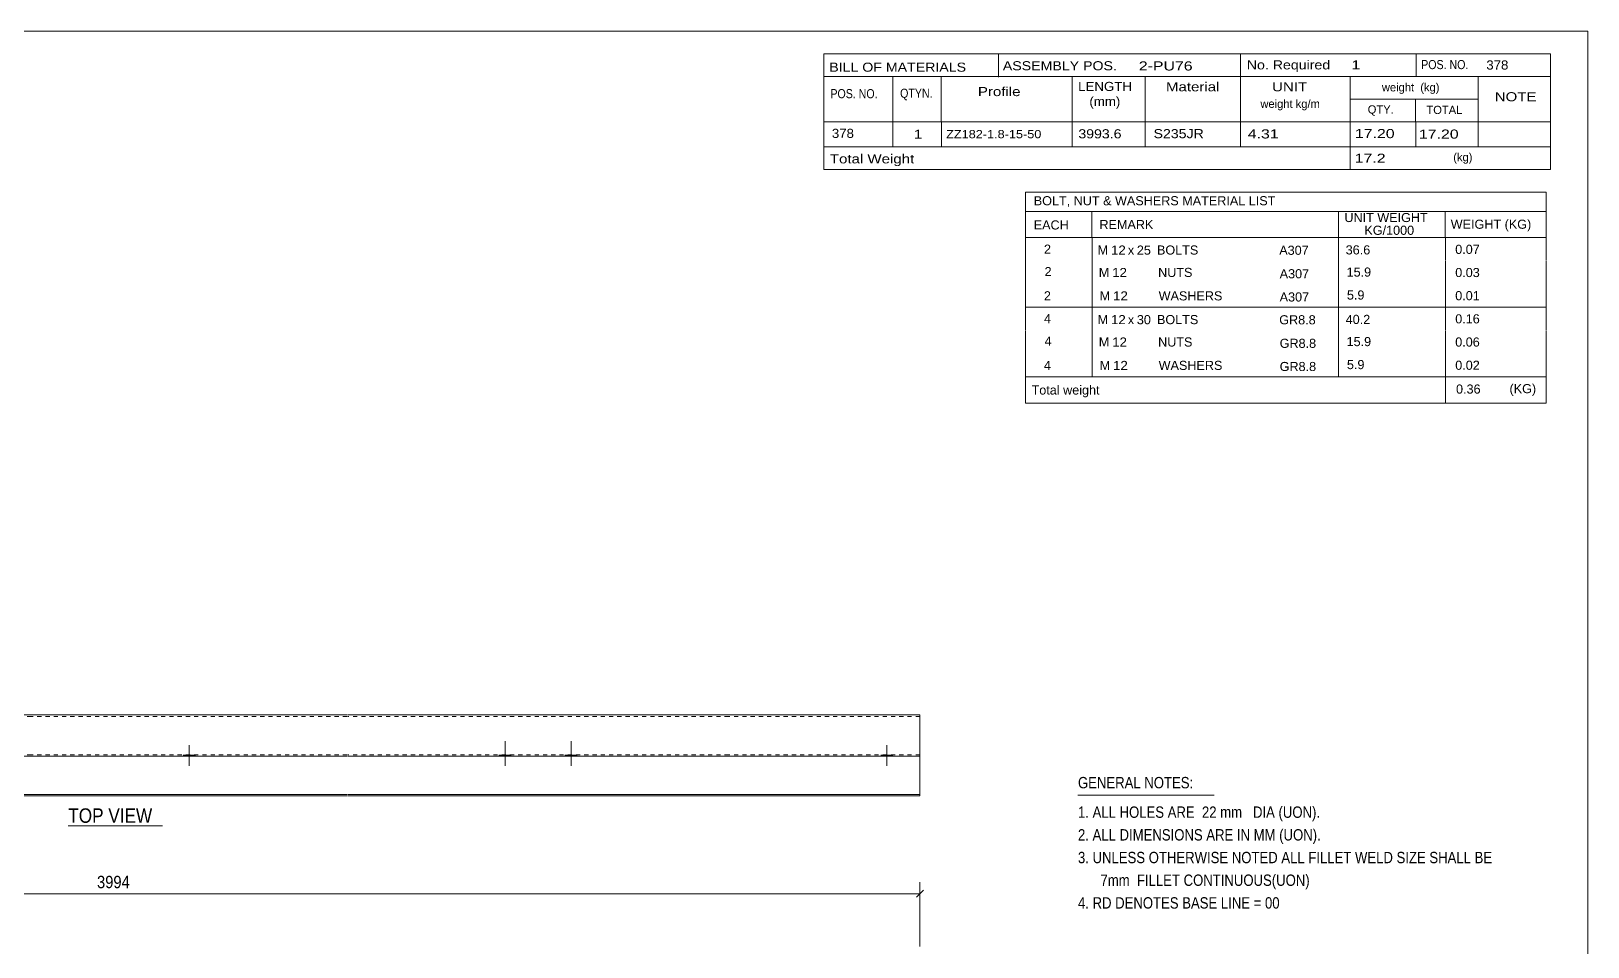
# Model space of a CAD drawing. Header units: millimetres. Extents: x 2 to 579, y 1 to 405.
# Drawn here: x 201.9 to 579, y 183 to 405 of the extents above; entities that cross this region are included whole.
import ezdxf

# ---------------------------------------------------------------- set-up
doc = ezdxf.new("R2010")
doc.units = ezdxf.units.MM
doc.linetypes.add('XKITLINE00', pattern=[0])
doc.linetypes.add('XKITLINE01', pattern=[4, 1, -1, 1, -1])
for name, color, linetype, lineweight in [('Bolt', 3, 'Continuous', 0), ('Dimensions', 7, 'Continuous', 0), ('DrawingSheet', 5, 'Continuous', 0), ('OtherObjectType', 7, 'Continuous', 0), ('Part', 2, 'Continuous', 0)]:
    doc.layers.add(name, color=color, linetype=linetype, lineweight=lineweight)
doc.styles.add('ARIAL', font='ARIAL.TTF')
doc.styles.add('ARIAL_NARROW', font='ARIALN.TTF')

# ---------------------------------------------------------------- blocks, each defined once
blk = doc.blocks.new('*A8')
at = {"layer": 'Bolt'}
for points in [[(315.32, 229.25), (315.32, 229.61), (318.12, 229.61), (318.12, 229.25)], [(315.32, 229.25), (315.32, 229.61), (318.12, 229.61), (318.12, 229.25)], [(331.32, 229.25), (331.32, 229.61), (334.12, 229.61), (334.12, 229.25)], [(331.32, 229.25), (331.32, 229.61), (334.12, 229.61), (334.12, 229.25)]]:
    blk.add_hatch(color=3, dxfattribs=at).paths.add_polyline_path(points, flags=17)
at = {"layer": 'Bolt', "color": 3, "linetype": 'XKITLINE00', "lineweight": 0}
for p, q in [((316.72, 232.93), (316.72, 226.93)), ((316.72, 232.93), (316.72, 226.93)), ((332.72, 232.93), (332.72, 226.93)), ((332.72, 232.93), (332.72, 226.93)), ((315.32, 229.61), (315.32, 229.25)), ((315.32, 229.61), (315.32, 229.25)), ((318.12, 229.61), (318.12, 229.25)), ((318.12, 229.61), (318.12, 229.25)), ((331.32, 229.61), (331.32, 229.25)), ((331.32, 229.61), (331.32, 229.25)), ((334.12, 229.61), (334.12, 229.25)), ((334.12, 229.61), (334.12, 229.25))]:
    blk.add_line(p, q, dxfattribs=at)
blk = doc.blocks.new('*A9')
at = {"layer": 'Bolt'}
for points in [[(238.83, 229.25), (238.83, 229.61), (241.63, 229.61), (241.63, 229.25)], [(238.83, 229.25), (238.83, 229.61), (241.63, 229.61), (241.63, 229.25)], [(407.81, 229.25), (407.81, 229.61), (410.61, 229.61), (410.61, 229.25)], [(407.81, 229.25), (407.81, 229.61), (410.61, 229.61), (410.61, 229.25)]]:
    blk.add_hatch(color=3, dxfattribs=at).paths.add_polyline_path(points, flags=17)
at = {"layer": 'Bolt', "color": 3, "linetype": 'XKITLINE00', "lineweight": 0}
for p, q in [((240.23, 231.93), (240.23, 226.93)), ((240.23, 231.93), (240.23, 226.93)), ((409.21, 231.93), (409.21, 226.93)), ((409.21, 231.93), (409.21, 226.93)), ((238.83, 229.61), (238.83, 229.25)), ((238.83, 229.61), (238.83, 229.25)), ((241.63, 229.61), (241.63, 229.25)), ((241.63, 229.61), (241.63, 229.25)), ((407.81, 229.61), (407.81, 229.25)), ((407.81, 229.61), (407.81, 229.25)), ((410.61, 229.61), (410.61, 229.25)), ((410.61, 229.61), (410.61, 229.25))]:
    blk.add_line(p, q, dxfattribs=at)
blk = doc.blocks.new('*A10')
at = {"layer": 'Part', "color": 2, "linetype": 'XKITLINE00', "lineweight": 0}
for p, q in [((201.94, 239.25), (63.6, 239.25)), ((278.43, 239.25), (202.04, 239.25)), ((370.92, 239.25), (278.53, 239.25)), ((417.21, 239.25), (371.02, 239.25)), ((417.21, 239.25), (417.21, 219.97)), ((201.94, 229.25), (63.6, 229.25)), ((278.43, 229.25), (202.04, 229.25)), ((370.92, 229.25), (278.53, 229.25)), ((417.21, 229.25), (371.02, 229.25)), ((63.6, 219.97), (201.94, 219.97)), ((201.94, 219.61), (63.6, 219.61)), ((202.04, 219.97), (278.43, 219.97)), ((278.43, 219.61), (202.04, 219.61)), ((278.53, 219.97), (370.92, 219.97)), ((370.92, 219.61), (278.53, 219.61)), ((371.02, 219.97), (417.21, 219.97)), ((417.21, 219.61), (371.02, 219.61)), ((417.21, 219.97), (417.21, 219.61))]:
    blk.add_line(p, q, dxfattribs=at)
at = {"layer": 'Part', "color": 7, "linetype": 'XKITLINE01', "lineweight": 0}
for p, q in [((201.94, 238.89), (63.6, 238.89)), ((278.43, 238.89), (202.04, 238.89)), ((370.92, 238.89), (278.53, 238.89)), ((417.21, 238.89), (371.02, 238.89)), ((201.94, 229.61), (63.6, 229.61)), ((278.43, 229.61), (202.04, 229.61)), ((370.92, 229.61), (278.53, 229.61)), ((417.21, 229.61), (371.02, 229.61))]:
    blk.add_line(p, q, dxfattribs=at)
blk = doc.blocks.new('*A11')
at = {"layer": 'DrawingSheet', "color": 5, "linetype": 'XKITLINE00', "lineweight": 0}
for p, q in [((579, 405), (5, 405)), ((579, 5), (579, 405))]:
    blk.add_line(p, q, dxfattribs=at)
blk = doc.blocks.new('*A12')
at = {"layer": 'OtherObjectType', "color": 7, "linetype": 'XKITLINE00', "lineweight": 0}
for p, q in [((442.76, 365.95), (442.75, 354.95)), ((442.76, 365.95), (568.88, 365.95)), ((568.88, 365.95), (568.88, 354.95)), ((442.75, 361.3), (568.88, 361.3)), ((458.87, 361.31), (458.87, 354.95)), ((518.57, 361.31), (518.57, 354.95)), ((544.47, 361.29), (544.47, 354.95)), ((442.76, 354.92), (442.76, 349.42)), ((442.77, 354.95), (568.88, 354.95)), ((458.92, 354.95), (458.92, 349.33)), ((518.57, 354.95), (518.57, 349.33)), ((544.5, 354.95), (544.5, 349.45)), ((568.88, 354.95), (568.88, 349.45)), ((442.79, 349.33), (442.79, 343.72)), ((458.95, 349.33), (458.95, 343.71)), ((518.57, 349.33), (518.57, 343.71)), ((544.5, 349.33), (544.5, 343.83)), ((568.88, 349.33), (568.88, 343.83)), ((442.79, 343.7), (442.79, 338.13)), ((458.95, 343.71), (458.95, 338.09)), ((518.57, 343.71), (518.57, 338.09)), ((544.5, 343.71), (544.5, 338.1)), ((568.88, 343.71), (568.88, 338.1)), ((568.88, 338.1), (442.75, 338.13)), ((442.76, 338.06), (442.76, 332.56)), ((458.92, 338.09), (458.92, 332.47)), ((518.57, 338.09), (518.57, 332.47)), ((544.5, 338.09), (544.5, 332.59)), ((568.88, 338.09), (568.88, 332.59)), ((442.79, 332.47), (442.79, 326.86)), ((458.95, 332.47), (458.95, 326.86)), ((518.57, 332.47), (518.57, 326.86)), ((544.5, 332.47), (544.5, 326.97)), ((568.88, 332.47), (568.88, 326.97)), ((442.79, 326.84), (442.79, 321.27)), ((458.95, 326.85), (458.95, 321.24)), ((518.57, 326.86), (518.57, 321.24)), ((544.5, 326.85), (544.5, 321.25)), ((568.88, 326.85), (568.88, 321.24)), ((568.88, 321.24), (442.75, 321.27)), ((442.78, 321.24), (442.78, 314.83)), ((442.85, 321.23), (568.87, 321.24)), ((544.5, 321.2), (544.5, 314.79)), ((568.87, 321.21), (568.87, 314.79)), ((442.77, 314.79), (568.87, 314.79))]:
    blk.add_line(p, q, dxfattribs=at)
at = {"layer": 'OtherObjectType', "color": 7, "style": 'ARIAL_NARROW'}
for s, width, p in [('BOLT, NUT & WASHERS MATERIAL LIST', 1.211571, (444.79, 362.79)), ('EACH', 1.211571, (444.78, 356.92)), ('REMARK', 1.211571, (460.7, 357.01)), ('UNIT WEIGHT', 1.211571, (520.03, 358.72)), ('WEIGHT (KG)', 1.211571, (545.78, 357.1)), (' KG/1000', 1.211571, (524.02, 355.63)), ('2', 1.211571, (447.26, 351.05)), ('M', 1.211571, (460.26, 350.85)), ('12', 1.275, (463.5, 350.83)), ('x', 1.211571, (467.58, 350.83)), ('25', 1.211571, (469.76, 350.82)), ('BOLTS', 1.211571, (474.63, 350.84)), ('A307', 1.211571, (504.25, 350.79)), ('36.6', 1.211571, (520.34, 350.88)), ('0.07', 1.211571, (546.87, 351.01)), ('2', 1.211571, (447.4, 345.61)), ('M', 1.211571, (460.54, 345.41)), ('12', 1.275, (463.78, 345.39)), ('NUTS', 1.211571, (474.91, 345.41)), ('A307', 1.211571, (504.35, 345.09)), ('15.9', 1.211571, (520.56, 345.5)), ('0.03', 1.211571, (546.87, 345.39)), ('2', 1.211571, (447.24, 339.74)), ('M', 1.211571, (460.76, 339.74)), ('12', 1.275, (464, 339.72)), ('WASHERS', 1.211571, (475.04, 339.73)), ('A307', 1.211571, (504.35, 339.47)), ('5.9', 1.211571, (520.64, 339.94)), ('0.01', 1.211571, (546.87, 339.78)), ('4', 1.211571, (447.26, 334.2)), ('M', 1.211571, (460.26, 333.99)), ('12', 1.275, (463.5, 333.97)), ('x', 1.211571, (467.58, 333.97)), ('30', 1.211571, (469.76, 333.96)), ('BOLTS', 1.211571, (474.63, 333.98)), ('GR8.8', 1.211571, (504.25, 333.93)), ('40.2', 1.211571, (520.34, 334.02)), ('0.16', 1.211571, (546.87, 334.16)), ('4', 1.211571, (447.4, 328.75)), ('M', 1.211571, (460.54, 328.56)), ('12', 1.275, (463.78, 328.54)), ('NUTS', 1.211571, (474.91, 328.55)), ('GR8.8', 1.211571, (504.35, 328.23)), ('15.9', 1.211571, (520.56, 328.65)), ('0.06', 1.211571, (546.87, 328.54)), ('4', 1.211571, (447.24, 322.88)), ('M', 1.211571, (460.76, 322.88)), ('12', 1.275, (464, 322.86)), ('WASHERS', 1.211571, (475.04, 322.88)), ('GR8.8', 1.211571, (504.35, 322.61)), ('5.9', 1.211571, (520.64, 323.08)), ('0.02', 1.211571, (546.87, 322.92)), ('Total weight', 1.211571, (444.26, 316.91)), ('0.36', 1.211571, (547.07, 317.14)), ('(KG)', 1.211571, (560.02, 317.24))]:
    blk.add_text(s, height=2.2, dxfattribs=dict(at, width=width)).set_placement(p)
blk = doc.blocks.new('*A13')
at = {"layer": 'OtherObjectType', "color": 7, "linetype": 'XKITLINE00', "lineweight": 0}
blk.add_line((455.5, 219.82), (488.5, 219.82), dxfattribs=at)
at = {"layer": 'OtherObjectType', "color": 7, "style": 'ARIAL_NARROW', "width": 1.008832}
for s, p in [('GENERAL NOTES:', (455.5, 221.47)), ('1. ALL HOLES ARE  22 mm   DIA (UON).', (455.5, 214.32)), ('2. ALL DIMENSIONS ARE IN MM (UON).', (455.5, 208.82)), ('3. UNLESS OTHERWISE NOTED ALL FILLET WELD SIZE SHALL BE', (455.5, 203.32)), ('7mm  FILLET CONTINUOUS(UON)', (460.95, 197.82)), ('4. RD DENOTES BASE LINE = 00', (455.5, 192.32))]:
    blk.add_text(s, height=2.75, dxfattribs=at).set_placement(p)
blk = doc.blocks.new('*A17')
at = {"layer": 'OtherObjectType', "color": 7, "linetype": 'XKITLINE00', "lineweight": 0}
for p, q in [((393.98, 399.5), (569.98, 399.5)), ((393.98, 399.5), (393.98, 388.5)), ((436.26, 399.42), (436.26, 393.87)), ((494.85, 394), (494.85, 399.5)), ((537.43, 393.96), (537.43, 399.42)), ((569.98, 394), (569.98, 399.5)), ((393.98, 394), (569.98, 394)), ((410.64, 394), (410.64, 383)), ((422.4, 393.98), (422.4, 383.03)), ((454.12, 393.99), (454.13, 383)), ((471.78, 393.98), (471.78, 383)), ((494.85, 393.98), (494.85, 383)), ((521.43, 394), (521.43, 383)), ((552.42, 394), (552.42, 383)), ((569.98, 394), (569.98, 388.5)), ((393.98, 388.5), (393.98, 383)), ((521.45, 388.52), (552.45, 388.52)), ((537.28, 388.52), (537.28, 383)), ((569.98, 388.5), (569.98, 383)), ((393.98, 383), (569.98, 383)), ((393.98, 383), (393.98, 376.95)), ((410.63, 383), (410.63, 376.95)), ((422.44, 382.99), (422.44, 376.95)), ((454.12, 383), (454.11, 376.95)), ((471.79, 383), (471.79, 376.95)), ((494.87, 383), (494.87, 376.95)), ((521.44, 383), (521.44, 376.95)), ((537.33, 382.95), (537.33, 376.95)), ((552.43, 383), (552.43, 376.95)), ((569.98, 383), (569.98, 376.95)), ((393.98, 376.95), (569.98, 376.95)), ((393.98, 376.95), (393.98, 371.45)), ((521.44, 376.95), (521.44, 371.45)), ((569.98, 376.95), (569.98, 371.45)), ((393.98, 371.45), (569.98, 371.45))]:
    blk.add_line(p, q, dxfattribs=at)
at = {"layer": 'OtherObjectType', "color": 7, "style": 'ARIAL_NARROW'}
for s, height, width, p in [('BILL OF MATERIALS', 2.2, 1.36, (395.25, 395.16)), ('ASSEMBLY POS.', 2.2, 1.36, (437.3, 395.5)), ('2-PU76', 2.2, 1.525501, (470.23, 395.46)), ('No. Required', 2.2, 1.36, (496.39, 395.72)), ('1', 2.2, 1.525501, (521.75, 395.72)), ('POS. NO.', 2.2, 1.02, (538.63, 395.79)), ('378', 2.2, 1.270501, (554.4, 395.69)), ('LENGTH', 2.2, 1.275, (455.54, 390.49)), ('Material', 2.2, 1.445, (476.81, 390.41)), ('UNIT', 2.2, 1.445, (502.52, 390.4)), ('weight  (kg)', 1.98, 1.19, (529.11, 390.39)), ('POS. NO.', 2.2, 1.02, (395.53, 388.74)), ('QTYN.', 2.2, 1.02, (412.42, 388.84)), ('Profile', 2.2, 1.445, (431.26, 389.25)), ('(mm)', 2.2, 1.275, (458.26, 386.86)), ('weight kg/m', 1.98, 1.19, (499.69, 386.4)), ('NOTE', 2.2, 1.445, (556.44, 387.99)), ('QTY.', 1.98, 1.19, (525.68, 385.03)), ('TOTAL', 1.98, 1.19, (539.9, 384.91)), ('378', 2.2, 1.270501, (395.89, 379.12)), ('1', 2.2, 1.525501, (415.71, 378.91)), ('ZZ182-1.8-15-50', 1.98, 1.355501, (423.56, 379.04)), ('3993.6', 2.2, 1.355501, (455.59, 379.01)), ('S235JR', 2.2, 1.355501, (473.81, 379.05)), ('4.31', 2.2, 1.525501, (496.62, 378.99)), ('17.20', 2.2, 1.525501, (522.57, 379.07)), ('17.20', 2.2, 1.525501, (538.08, 378.94)), ('Total Weight', 2.2, 1.445, (395.4, 372.94)), ('17.2', 2.2, 1.525501, (522.52, 373.09)), ('(kg)', 1.98, 1.19, (546.4, 373.46))]:
    blk.add_text(s, height=height, dxfattribs=dict(at, width=width)).set_placement(p)
blk = doc.blocks.new('*A23')
at = {"layer": 'Dimensions', "color": 7, "linetype": 'XKITLINE00', "lineweight": 0}
for p, q in [((418.06, 196.76), (416.36, 195.06)), ((417.21, 183.11), (417.21, 198.76)), ((27.5, 195.91), (417.21, 195.91))]:
    blk.add_line(p, q, dxfattribs=at)
at = {"layer": 'Dimensions', "color": 3}
blk.add_point((417.21, 195.91), dxfattribs=at)
at = {"layer": 'Dimensions', "color": 3, "style": 'ARIAL', "width": 0.85}
blk.add_text('3994', height=3, dxfattribs=at).set_placement((217.9, 197.26))
blk = doc.blocks.new('*A37')
at = {"layer": 'OtherObjectType', "color": 7, "linetype": 'XKITLINE00', "lineweight": 0}
blk.add_line((210.94, 212.36), (233.77, 212.36), dxfattribs=at)
at = {"layer": 'OtherObjectType', "color": 7, "style": 'ARIAL', "width": 0.85}
blk.add_text('TOP VIEW', height=3.5, dxfattribs=at).set_placement((210.94, 213.11))

msp = doc.modelspace()

# ---------------------------------------------------------------- block references
at = {"lineweight": 0}
for name in ['*A11', '*A17', '*A12', '*A9', '*A8', '*A13', '*A37', '*A23']:
    msp.add_blockref(name, (0, 0), dxfattribs=at)
at = {"layer": 'Part', "lineweight": 0}
msp.add_blockref('*A10', (0, 0), dxfattribs=at)

doc.saveas('drawing.dxf')
